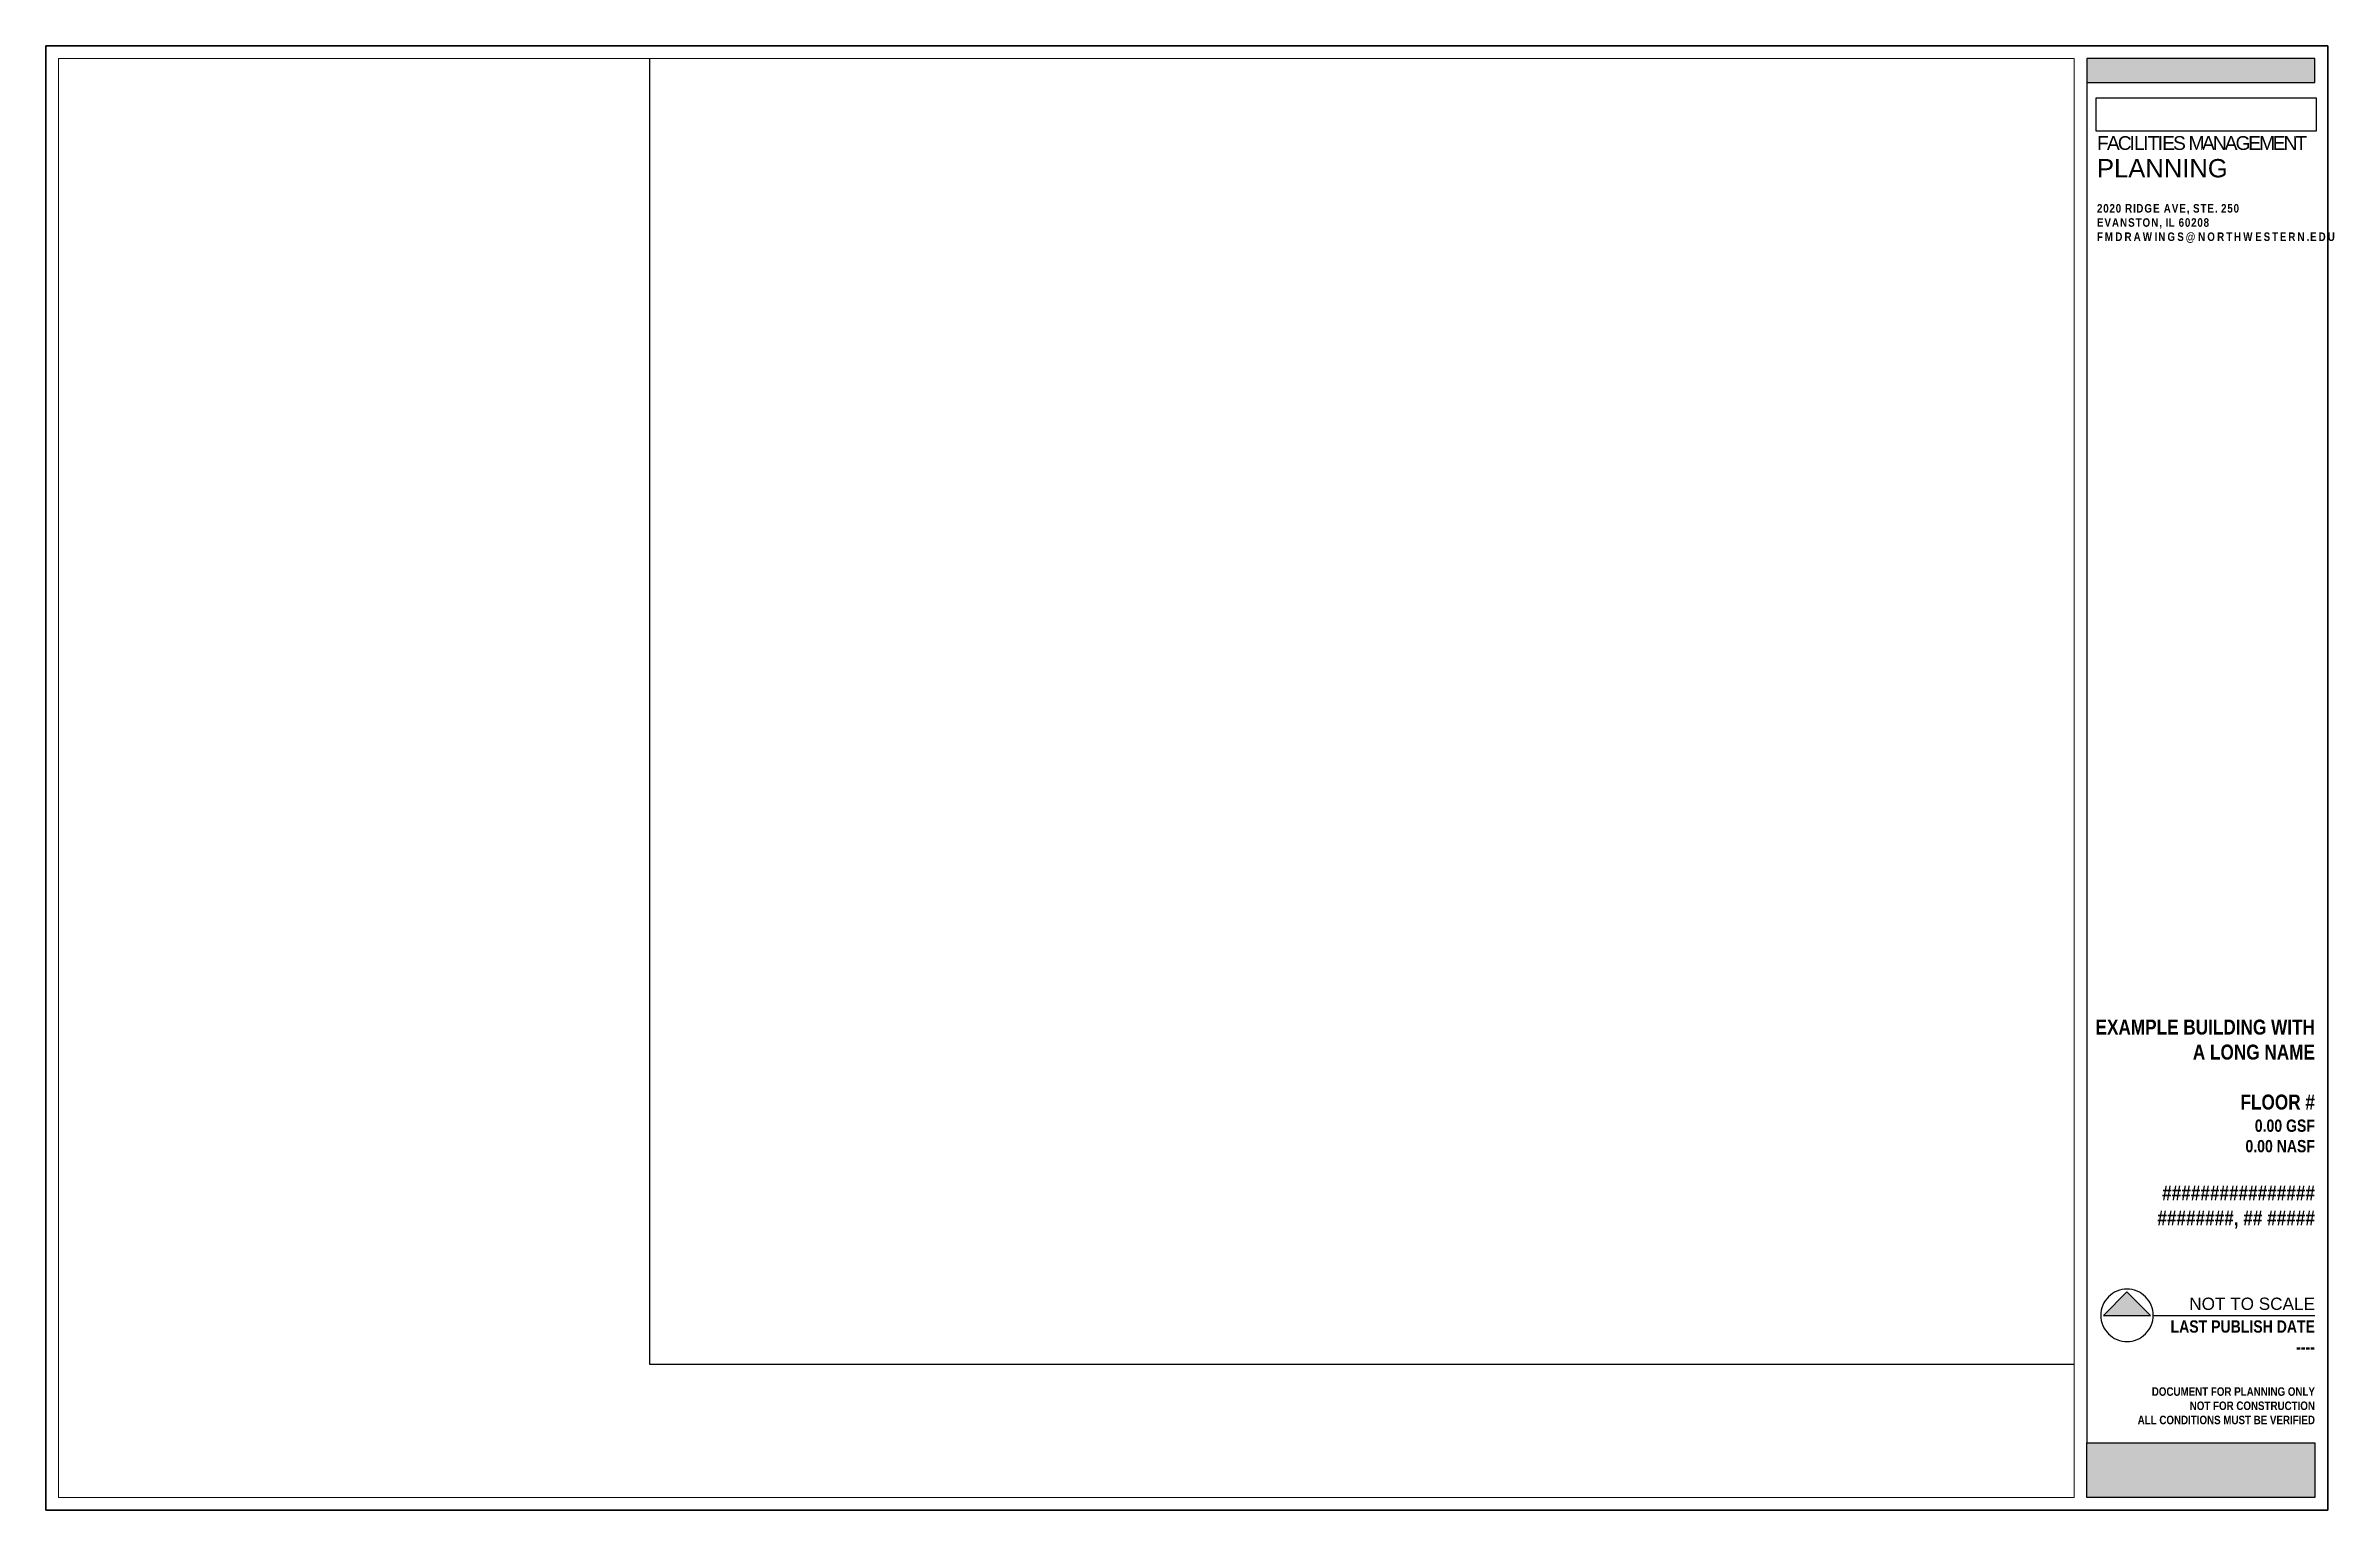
# Paper-space layout '11x17 Landscape (vert title)' of a CAD drawing. Header units: inches. Extents: x 0 to 16.8, y 0 to 10.7.
# The model-space entities are those that its viewports show. They can reach past a viewport. Long polylines and large blocks are cut down to what shows.
import ezdxf
from ezdxf.enums import TextEntityAlignment as Align

# ---------------------------------------------------------------- set-up
doc = ezdxf.new("R2010")
doc.units = ezdxf.units.IN
doc.header["$MEASUREMENT"] = 0
doc.layers.add('G-ANNO-GRAY', color=253, linetype='Continuous', transparency=0.1)
doc.layers.add('G-ANNO-PURPLE', color=7, linetype='Continuous', true_color=0x582c83)
doc.layers.add('Paperspace', color=7, linetype='Continuous', true_color=0x000000)
doc.styles.add('NU Lockup', font='arial.ttf')
doc.styles.add('Scale Bar', font='arial.ttf')
doc.styles.add('TITLEBLOCK', font='ARIALNB.TTF')
picture_1 = doc.add_image_def('image1.tif', size_in_pixel=(1363, 206))

# ---------------------------------------------------------------- blocks, each defined once
blk = doc.blocks.new('*U10')
at = {"color": 0, "linetype": 'ByBlock', "lineweight": -2, "style": 'Scale Bar'}
blk.add_text('NOT TO SCALE', height=0.09, dxfattribs=at).set_placement((20.53, 3.086), align=Align.TOP_RIGHT)
blk = doc.blocks.new('NorthArrow')
h = blk.add_hatch(color=256)
h.dxf.hatch_style = 1
h.paths.add_polyline_path([(0.173, 0), (0, 0.173), (-0.173, 0)])
for p, q in [((-0.173, 0), (0, 0.173)), ((0, 0.173), (0.173, 0)), ((-0.173, 0), (0.173, 0))]:
    blk.add_line(p, q)
at = {"color": 0, "linetype": 'ByBlock', "lineweight": -2}
blk.add_lwpolyline([(0.136, 0.136, 0.198912), (0, 0.193, 0.198912), (-0.136, 0.136, 0.198912), (-0.193, 0, 0.198912), (-0.136, -0.136, 0.198912), (0, -0.193, 0.198912), (0.136, -0.136, 0.198912), (0.193, 0, 0.198912)], format="xyb", close=True, dxfattribs=at)
blk = doc.blocks.new('2018_TitleBlock_Horizontal_Dynamic')
at = {"layer": 'G-ANNO-GRAY'}
blk.add_lwpolyline([(0, 0), (0, 2046.6), (2826.5, 2046.6), (2826.5, 0), (0, 0)], dxfattribs=at)

msp = doc.modelspace()

# ---------------------------------------------------------------- block references
at = {"layer": 'G-ANNO-PURPLE'}
msp.add_blockref('2018_TitleBlock_Horizontal_Dynamic', (0, -21.1), dxfattribs=at)

psp = doc.layouts.new('11x17 Landscape (vert title)')

# ---------------------------------------------------------------- hatches: boundary and pattern name
at = {"layer": 'G-ANNO-GRAY'}
h = psp.add_hatch(color=256, dxfattribs=at)
h.dxf.hatch_style = 1
h.paths.add_polyline_path([(16.649, 10.652), (14.976, 10.652), (14.976, 10.477), (16.649, 10.477)])
at = {"layer": 'G-ANNO-PURPLE'}
psp.add_hatch(color=256, dxfattribs=at).paths.add_polyline_path([(14.976, 0.494), (16.649, 0.494), (16.649, 0.094), (14.976, 0.094)])

# ---------------------------------------------------------------- linework, layer by layer
at = {"layer": 'G-ANNO-GRAY'}
for p, q in [((14.976, 10.477), (14.976, 0.494)), ((15.463, 1.43), (16.649, 1.43))]:
    psp.add_line(p, q, dxfattribs=at)
for points in [[(16.743, 10.745), (0, 10.745), (0, 0), (16.743, 0)], [(16.743, 0), (0, 0), (0, 10.745), (16.743, 10.745)], [(16.649, 10.652), (14.976, 10.652), (14.976, 10.477), (16.649, 10.477), (16.649, 10.652)]]:
    psp.add_lwpolyline(points, close=True, dxfattribs=at)
at = {"layer": 'G-ANNO-PURPLE'}
psp.add_lwpolyline([(14.976, 0.494), (16.649, 0.494), (16.649, 0.094), (14.976, 0.094)], close=True, dxfattribs=at)

# ---------------------------------------------------------------- block references
at = {"layer": 'G-ANNO-GRAY'}
for name, p in [('NorthArrow', (15.27, 1.43)), ('*U10', (-3.881, -1.526))]:
    psp.add_blockref(name, p, dxfattribs=at)

# ---------------------------------------------------------------- texts
at = {"layer": 'G-ANNO-GRAY', "attachment_point": 7, "style": 'NU Lockup'}
for s, insert, char_height in [('{\\T0.85;FACILITIES MANAGEMENT}', (15.05, 9.98), 0.10072), ('PLANNING', (15.05, 9.778), 0.1343)]:
    psp.add_mtext(s, dxfattribs=dict(at, insert=insert, char_height=char_height))
at = {"layer": 'G-ANNO-GRAY', "style": 'TITLEBLOCK'}
for s, insert, char_height, width, attachment_point in [('{\\T1.15;2020 RIDGE AVE, STE. 250\\PEVANSTON, IL 60208\\P\\T1.3;FMDRAWINGS@NORTHWESTERN.EDU}', (15.05, 9.584), 0.0625, 1.64656, 1), ('LAST PUBLISH DATE \\P----', (16.649, 1.393), 0.09, 1.64699, 3), ('DOCUMENT FOR PLANNING ONLY\\PNOT FOR CONSTRUCTION\\PALL CONDITIONS MUST BE VERIFIED', (16.649, 0.902), 0.0625, 1.64656, 3)]:
    psp.add_mtext(s, dxfattribs=dict(at, insert=insert, char_height=char_height, width=width, attachment_point=attachment_point))
at = {"layer": 'G-ANNO-PURPLE', "insert": (16.649, 2.065), "char_height": 0.11, "width": 1.63416, "attachment_point": 9, "style": 'TITLEBLOCK'}
psp.add_mtext('EXAMPLE BUILDING WITH A LONG NAME\\P\\PFLOOR #\\P{\\H0.81818x;0.00 GSF\\P0.00 NASF}\\P\\P################\\P ########, ## #####', dxfattribs=at)

# ---------------------------------------------------------------- pictures from other files: only their frames are drawn
at = {"layer": 'G-ANNO-GRAY'}
image = psp.add_image(picture_1, insert=(15.043, 10.119), size_in_units=(1.615, 0.244), dxfattribs=at)
image.dxf.flags = 7

# ---------------------------------------------------------------- viewports
at = {"layer": 'Paperspace'}
psp.add_viewport(center=(7.488, 5.373), size=(14.789, 10.55779), view_center_point=(310.683, 416.667), view_height=1073.65321, dxfattribs=at)

doc.saveas('drawing.dxf')
